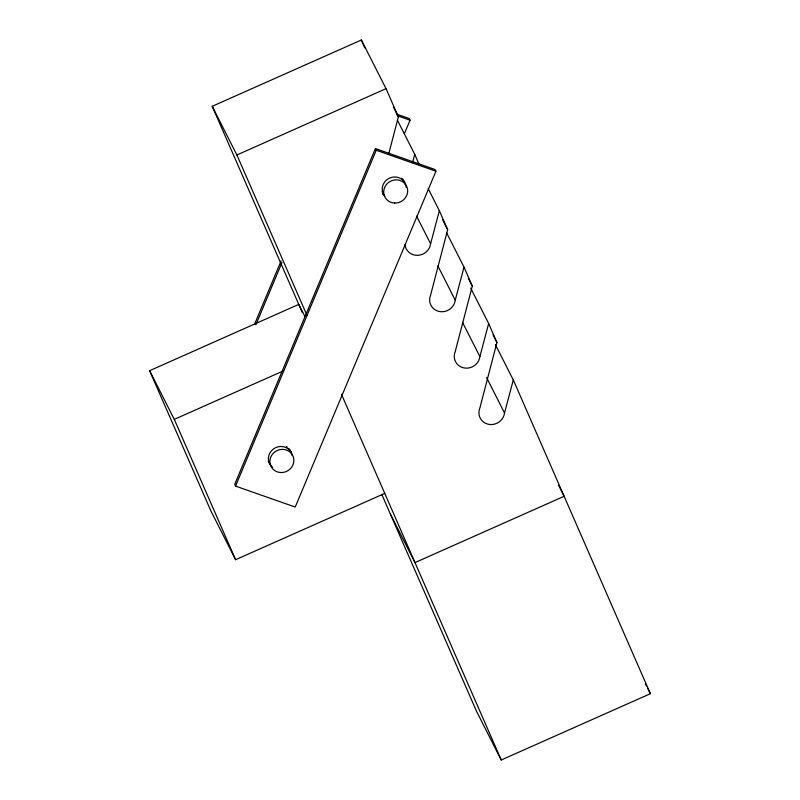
<?xml version="1.0" encoding="UTF-8"?>
<svg xmlns="http://www.w3.org/2000/svg" width="800" height="800" viewBox="0 0 800 800"><rect width="100%" height="100%" fill="white"/><g stroke="black" fill="none" stroke-linecap="round" stroke-linejoin="round"><path stroke-width="1.2" d="M388.78 153.69L398.37 116.87L386.05 88.67L361.37 40L212.22 106.3L302.26 312.4M428.15 188.6L439.37 210.72L447.66 229.68L430.6 295.14A13 12.25 -26.9 0 0 439.24 311.49A13 12.25 -26.9 0 0 455.24 300.17L464.02 267.13L446.62 232.84M464.02 267.13L472.3 286.09L455.24 351.54A13 12.25 -26.9 0 0 463.89 367.9A13 12.25 -26.9 0 0 479.88 356.57L488.66 323.53L470.71 288.13M488.66 323.53L496.94 342.49L479.89 407.95A13 12.25 -26.9 0 0 488.53 424.3A13 12.25 -26.9 0 0 504.52 412.98L513.3 379.94L495.35 344.54M412.54 162.58L414.73 154.32L397.34 120.03M405.03 244.63A13 12.25 -26.9 0 0 417.66 255.34A13 12.25 -26.9 0 0 430.6 243.76L439.37 210.72M254.6 324.14L281.1 260.88M255.93 324.66L281.95 262.55M375.41 148.57L234.69 484.42L235.54 486.09L295.22 507.06L435.93 171.21L435.08 169.54L375.41 148.57L376.25 150.24L435.93 171.21M235.54 486.09L376.25 150.24M404.28 134L410.06 120.2L409.21 118.53L396.34 114.01M212.22 106.3L236.9 154.97L386.05 88.67M384.76 493.4L235.61 559.7L210.93 511.03L149.62 370.7L298.77 304.39L304.94 316.56M149.62 370.7L174.3 419.37L283.6 370.78M381.8 494.45L476.55 711.33L501.23 760L650.38 693.7L513.3 379.94M397.19 115.68L410.06 120.2M393.32 106.92L398.37 116.87M442.61 219.73L447.66 229.68M468.37 278.34L472.3 286.09M493.02 334.75L496.94 342.49M558.52 485.22L564.13 496.28L414.99 562.58L390.3 513.91M416.57 216.11L430.6 243.76M437.85 265.88L455.24 300.17M462.49 322.28L479.88 356.57M645.33 683.74L646.45 685.96M647.58 688.17L650.38 693.7M486.57 377.58L504.52 412.98M414.73 154.32L419.6 165.47M361.37 40L364.82 47.9M236.9 154.97L306.94 315.27M341.45 394.27L501.23 760M174.3 419.37L235.61 559.7M401.93 178.39A12.14 11.45 -26.9 0 1 405.22 184.49M383.98 194.55A12.14 11.45 -26.9 0 1 382.15 191.54M384.83 196.23A12.14 11.45 -26.9 0 1 389.89 177.97A12.14 11.45 -26.9 0 1 406.2 187.28M289.63 449.62A12.14 11.45 -26.9 0 1 291.14 452.81M270.23 464.11A12.14 11.45 -26.9 0 1 268.38 461.12M286.32 446.52A12.14 11.45 -26.9 0 1 287.24 447.14M272.75 467.34A12.14 11.45 -26.9 0 1 274.43 448.31A12.14 11.45 -26.9 0 1 292.26 455.63M288.72 448.34A12.14 11.45 -26.9 0 1 290.96 452.45M270.05 463.75A12.14 11.45 -26.9 0 1 268.2 460.76M383.14 194.73A13 12.25 -26.9 0 1 382.72 194.22M394.71 203.04A12.14 11.45 -26.9 0 0 406.52 185.99A12.14 11.45 -26.9 0 0 385.8 185.32A12.14 11.45 -26.9 0 0 394.71 203.04M280.9 472.54A12.14 11.45 -26.9 0 0 292.72 455.5A12.14 11.45 -26.9 0 0 272 454.83A12.14 11.45 -26.9 0 0 280.9 472.54"/></g></svg>
